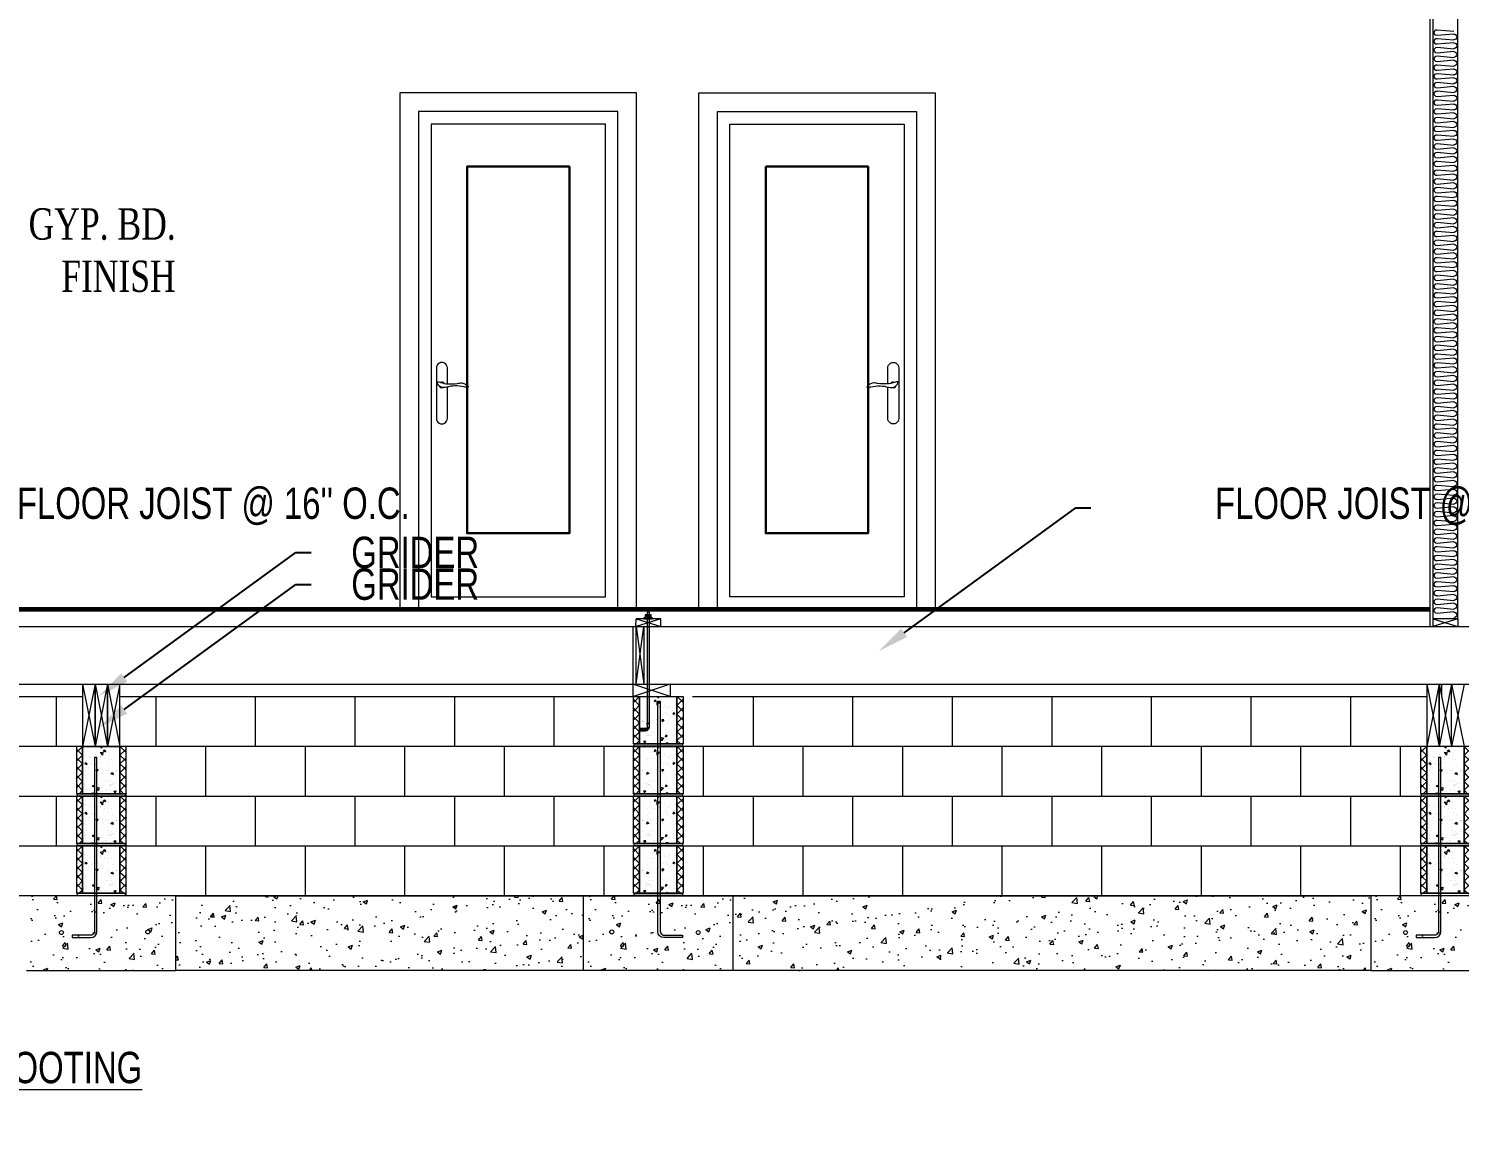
# Model space of a CAD drawing. Header units: inches. Extents: x 26998 to 46838, y -509 to 4343.
# Drawn here: x 39076.6 to 39306.5, y 747.4 to 926.9 of the extents above; entities that cross this region are included whole.
import ezdxf
from ezdxf import colors
from ezdxf.entities.mleader import LeaderData, LeaderLine
from ezdxf.math import Vec2, Vec3

# ---------------------------------------------------------------- set-up
doc = ezdxf.new("R2010")
doc.units = ezdxf.units.IN
doc.header["$LTSCALE"] = 0.5
doc.header["$MEASUREMENT"] = 0
for name, color, linetype, lineweight in [('A-COLS', 52, 'Continuous', 9), ('A-FLOR', 192, 'Continuous', 18), ('CAD_  Default_Lines', 7, 'Continuous', 5), ('Common', 4, 'Continuous', 5), ('HATCH', 24, 'Continuous', 9), ('SWING', 4, 'Continuous', 5)]:
    doc.layers.add(name, color=color, linetype=linetype, lineweight=lineweight)
doc.layers.add('Insulate', color=7, linetype='Continuous', lineweight=0, true_color=0x918d8e)
doc.layers.add('S-FNDN', color=32, linetype='Continuous', lineweight=5, transparency=0.5)
doc.styles.get("Standard").update_dxf_attribs({"font": 'romans.shx', "width": 0.75})
pattern_1 = [(50, (-17969.0266, 13518.495), (7.1726018, -0.62752135), [0.75, -8.25]), (355, (-17969.0266, 13518.495), (-1.3875133, 7.5219213), [0.6, -6.6]), (100.451444, (-17968.429, 13518.4425), (5.7850885, 6.8943999), [0.6374019, -7.0114211]), (46.1842, (-17969.027, 13520.495), (10.6724133, -1.6551928), [1.125, -12.375]), (96.635635, (-17968.137, 13520.357), (9.3466195, 9.741186), [0.9561034, -10.5171376]), (351.184164, (-17969.027, 13520.495), (9.3466195, 9.741186), [0.9, -9.9]), (21, (-17968.0266, 13519.995), (5.9690705, -4.0261889), [0.75, -8.25]), (326, (-17968.0266, 13519.995), (2.4331533, 7.25150045), [0.6, -6.6]), (71.451445, (-17967.529, 13519.659), (8.4022238, 3.2253115), [0.6374019, -7.0114211]), (37.5, (-17969.0266, 13518.4948), (0.12159855, 3.32893854), [0, -6.52, 0, -6.7, 0, -6.625]), (7.5, (-17969.0266, 13518.4948), (2.63069537, 3.94411712), [0, -3.82, 0, -6.37, 0, -2.525]), (327.5, (-17971.2566, 13518.4948), (5.33822436, -0.22554872), [0, -2.5, 0, -7.8, 0, -10.35]), (317.5, (-17972.2566, 13518.495), (5.8318617, 1.00104982), [0, -3.25, 0, -5.18, 0, -7.35])]

# ---------------------------------------------------------------- blocks, each defined once
blk = doc.blocks.new('-CAD Details ToolKit_ 8_ CMU w_ Grout')
at = {"layer": 'Common', "transparency": 33554687}
for points in [[(-3.81, 0.01), (-3.81, 7.62), (-2.81, 7.62), (-2.81, 0.01)], [(-3.69, 7.62), (-3.69, 8), (4.06, 8), (4.06, 7.62)], [(-2.81, 0.01), (-2.81, 7.62), (3.19, 7.62), (3.19, 0.01)], [(3.19, 0.01), (3.19, 7.62), (4.19, 7.62), (4.19, 0.01)]]:
    blk.add_lwpolyline(points, close=True, dxfattribs=at)
at = {"layer": 'HATCH', "transparency": 33554687}
for p, q in [((-3.81, 7.5), (-3.8, 7.52)), ((-3.8, 7.52), (-3.69, 7.62)), ((-3.63, 6.27), (-2.81, 7.09)), ((-3.38, 7.62), (-2.81, 7.06)), ((-2.81, 7.55), (-2.81, 7.55)), ((-2.81, 7.43), (-2.81, 7.43)), ((-2.76, 7.59), (-2.76, 7.59)), ((-2.71, 7.62), (-2.71, 7.62)), ((-2.54, 7.26), (-2.54, 7.26)), ((-1.39, 7.52), (-1.3, 7.62)), ((-1.39, 7.52), (-1.09, 7.5)), ((-1.09, 7.5), (-1.11, 7.62)), ((-1.04, 7.06), (-1.04, 7.06)), ((-0.66, 6.7), (-0.27, 7.1)), ((-0.22, 6.63), (-0.27, 7.1)), ((0.38, 7.25), (0.38, 7.25)), ((0.45, 7.62), (0.45, 7.62)), ((0.86, 7.13), (0.86, 7.13)), ((0.99, 7.13), (0.99, 7.13)), ((1.5, 7.62), (1.5, 7.62)), ((1.87, 7.62), (1.87, 7.62)), ((2.02, 7.53), (2.02, 7.53)), ((2.2, 7.21), (2.44, 7.5)), ((2.2, 7.21), (2.49, 7.18)), ((2.5, 7.2), (2.44, 7.5)), ((2.49, 7.18), (2.5, 7.18)), ((2.5, 7.18), (2.5, 7.2)), ((2.51, 7.22), (2.51, 7.22)), ((2.51, 7.22), (2.51, 7.22)), ((2.58, 7.17), (2.58, 7.17)), ((3.14, 7.56), (3.14, 7.56)), ((3.14, 7.56), (3.14, 7.56)), ((3.16, 7.56), (3.16, 7.56)), ((3.19, 7.57), (3.19, 7.57)), ((3.19, 7.06), (3.25, 7.12)), ((3.27, 7.01), (3.19, 7.09)), ((3.19, 7.02), (3.19, 7.02)), ((3.19, 7.01), (3.19, 7.01)), ((3.25, 7.12), (3.76, 7.62)), ((3.27, 7.01), (4.19, 6.09)), ((4.19, 7.5), (4.06, 7.62)), ((-3.81, 6.64), (-3.66, 6.49)), ((-3.81, 6.09), (-3.63, 6.27)), ((-3.81, 5.23), (-3.45, 4.86)), ((-3.81, 4.67), (-3.47, 5.02)), ((-2.81, 5.64), (-3.66, 6.49)), ((-3.47, 5.02), (-2.81, 5.67)), ((-2.81, 4.23), (-3.45, 4.86)), ((-2.81, 6.83), (-2.81, 6.83)), ((-2.81, 5.93), (-2.81, 5.93)), ((-2.81, 5.84), (-2.81, 5.84)), ((-2.62, 6.85), (-2.62, 6.85)), ((-2.57, 6.12), (-2.57, 6.12)), ((-2.38, 4.64), (-2.38, 4.64)), ((-2.36, 5.09), (-2.36, 5.09)), ((-2.32, 6.31), (-2.32, 6.31)), ((-2.29, 6.89), (-2.29, 6.89)), ((-2.24, 5.48), (-2.24, 5.48)), ((-1.69, 6.72), (-1.69, 6.72)), ((-1.27, 6.39), (-0.92, 6.52)), ((-1.27, 6.39), (-1.02, 6.22)), ((-1.13, 5.9), (-1.13, 5.9)), ((-1.02, 6.22), (-0.92, 6.52)), ((-0.99, 5.27), (-0.99, 5.27)), ((-0.66, 6.7), (-0.22, 6.63)), ((-0.51, 5.34), (-0.51, 5.34)), ((0.18, 4.99), (0.18, 4.99)), ((0.24, 6.66), (0.24, 6.66)), ((0.96, 5.59), (0.96, 5.59)), ((1.29, 5.57), (1.29, 5.57)), ((1.29, 5.57), (1.29, 5.57)), ((1.44, 6.31), (1.44, 6.31)), ((1.51, 6.27), (1.51, 6.27)), ((1.71, 6.14), (1.71, 6.14)), ((1.71, 6.14), (1.71, 6.14)), ((1.77, 6.21), (1.77, 6.21)), ((1.77, 6.21), (1.77, 6.21)), ((1.82, 5.64), (1.82, 5.64)), ((1.86, 6.33), (1.86, 6.33)), ((1.86, 6.33), (1.86, 6.33)), ((1.98, 5.97), (1.98, 5.97)), ((2, 6.2), (2, 6.2)), ((2.23, 6), (2.23, 6)), ((2.28, 6.6), (2.28, 6.6)), ((2.69, 5.75), (2.69, 5.75)), ((3.19, 5.64), (3.42, 5.87)), ((3.19, 5.67), (3.48, 5.38)), ((3.19, 5.44), (3.19, 5.44)), ((3.19, 5.39), (3.19, 5.39)), ((3.19, 4.23), (3.58, 4.62)), ((3.42, 5.87), (4.19, 6.64)), ((4.19, 4.67), (3.48, 5.38)), ((3.58, 4.62), (4.19, 5.23)), ((-3.81, 3.81), (-3.24, 3.24)), ((-3.81, 3.26), (-3.31, 3.77)), ((-3.81, 1.84), (-3.14, 2.52)), ((-3.02, 1.61), (-3.81, 2.4)), ((-3.31, 3.77), (-2.81, 4.26)), ((-3.24, 3.24), (-2.81, 2.81)), ((-3.14, 2.52), (-2.81, 2.84)), ((-2.81, 4.31), (-2.81, 4.31)), ((-2.81, 4.26), (-2.81, 4.26)), ((-2.81, 3.23), (-2.81, 3.23)), ((-2.81, 2.7), (-2.81, 2.7)), ((-2.63, 2.83), (-2.63, 2.83)), ((-2.6, 4.48), (-2.6, 4.48)), ((-2.48, 2.76), (-2.13, 2.9)), ((-2.48, 2.76), (-2.24, 2.6)), ((-2.45, 2.98), (-2.45, 2.98)), ((-2.35, 2.37), (-2.35, 2.37)), ((-2.29, 3.93), (-2.29, 3.93)), ((-2.24, 2.6), (-2.13, 2.9)), ((-1.83, 3.36), (-1.83, 3.36)), ((-1.37, 2.95), (-1.37, 2.95)), ((-1.2, 2.79), (-1.2, 2.79)), ((-0.94, 2.55), (-0.94, 2.55)), ((-0.94, 2.55), (-0.94, 2.55)), ((-0.69, 3.76), (-0.45, 4.05)), ((-0.69, 3.76), (-0.39, 3.73)), ((-0.68, 2.9), (-0.68, 2.9)), ((-0.68, 2.9), (-0.68, 2.9)), ((-0.46, 4.35), (-0.46, 4.35)), ((-0.39, 3.73), (-0.45, 4.05)), ((-0.33, 2.67), (-0.33, 2.67)), ((-0.18, 3.57), (-0.18, 3.57)), ((-0.18, 3.57), (-0.18, 3.57)), ((0.12, 3.33), (0.12, 3.33)), ((0.4, 3.65), (0.4, 3.65)), ((0.46, 4.44), (0.46, 4.44)), ((0.46, 4.44), (0.46, 4.44)), ((1.05, 3.91), (1.05, 3.91)), ((1.38, 3.78), (1.38, 3.78)), ((1.42, 2.71), (1.42, 2.71)), ((1.45, 4.35), (1.45, 4.35)), ((1.72, 4.38), (2.07, 4.51)), ((1.72, 4.38), (1.97, 4.21)), ((1.97, 4.21), (2.07, 4.51)), ((1.98, 3.05), (1.98, 3.05)), ((2.63, 3.94), (2.63, 3.94)), ((2.67, 3.94), (2.67, 3.94)), ((2.7, 3.95), (2.7, 3.95)), ((2.71, 3.92), (2.71, 3.92)), ((3.19, 4.26), (3.7, 3.75)), ((3.19, 3.97), (3.19, 3.97)), ((3.19, 3.85), (3.19, 3.85)), ((3.19, 3.78), (3.19, 3.78)), ((3.19, 2.81), (3.75, 3.37)), ((3.91, 2.12), (3.19, 2.84)), ((4.19, 3.26), (3.7, 3.75)), ((3.75, 3.37), (4.19, 3.81)), ((3.91, 2.12), (4.19, 2.4)), ((-3.81, 0.43), (-2.98, 1.27)), ((-2.84, 0.01), (-3.81, 0.98)), ((-3.02, 1.61), (-2.81, 1.4)), ((-2.98, 1.27), (-2.81, 1.43)), ((-2.82, 0.01), (-2.81, 0.02)), ((-2.81, 1.43), (-2.81, 1.43)), ((-2.81, 1.08), (-2.81, 1.08)), ((-2.81, 0.02), (-2.81, 0.02)), ((-2.66, 1.19), (-2.66, 1.19)), ((-2.51, 1.31), (-2.51, 1.31)), ((-2.38, 1.49), (-2.38, 1.49)), ((-2.13, 2.24), (-2.13, 2.24)), ((-1.65, 1.58), (-1.65, 1.58)), ((-1.65, 1.58), (-1.65, 1.58)), ((-1.48, 1.82), (-1.48, 1.82)), ((-1.48, 1.82), (-1.48, 1.82)), ((-1.01, 1.67), (-1.01, 1.67)), ((-0.79, 1.38), (-0.79, 1.38)), ((0, 1), (0.39, 1.41)), ((0, 1), (0.44, 0.93)), ((0.01, 0.01), (0.24, 0.29)), ((0.01, 0.01), (0.01, 0.01)), ((0.06, 1.81), (0.06, 1.81)), ((0.06, 1.66), (0.06, 1.66)), ((0.07, 0.01), (0.07, 0.01)), ((0.09, 1.61), (0.09, 1.61)), ((0.29, 0.01), (0.24, 0.29)), ((0.44, 0.93), (0.39, 1.41)), ((0.5, 0.75), (0.85, 0.88)), ((0.5, 0.75), (0.75, 0.58)), ((0.75, 0.58), (0.85, 0.88)), ((0.77, 1.98), (0.77, 1.98)), ((1.1, 0.14), (1.1, 0.14)), ((1.32, 1.97), (1.32, 1.97)), ((1.36, 0.01), (1.36, 0.01)), ((1.39, 1.07), (1.39, 1.07)), ((1.74, 0.1), (1.74, 0.1)), ((1.88, 2.05), (1.88, 2.05)), ((2.12, 0.01), (2.12, 0.01)), ((2.46, 0.27), (2.46, 0.27)), ((3.19, 2.17), (3.19, 2.17)), ((3.19, 2.16), (3.19, 2.16)), ((3.19, 1.4), (3.91, 2.12)), ((4.12, 0.5), (3.19, 1.43)), ((3.19, 0.54), (3.19, 0.54)), ((3.19, 0.37), (3.19, 0.37)), ((3.2, 0.01), (3.19, 0.03)), ((3.2, 0.01), (4.07, 0.87)), ((3.91, 2.12), (4.19, 1.84)), ((4.07, 0.87), (4.19, 0.98)), ((4.19, 0.43), (4.12, 0.5))]:
    blk.add_line(p, q, dxfattribs=at)
blk = doc.blocks.new('*U673')
at = {"transparency": 33554687, "rotation": 180}
blk.add_blockref('-CAD Details ToolKit_ 8_ CMU w_ Grout', (0.19, 4), dxfattribs=at)
blk = doc.blocks.new('*U674')
at = {"layer": 'Common', "color": 0, "linetype": 'ByBlock', "lineweight": -2, "transparency": 16777216}
for p in [(0, 16), (0, 8), (0, 0)]:
    blk.add_blockref('*U673', p, dxfattribs=at)
blk = doc.blocks.new('-CAD Details ToolKit_Cast-in-Place Anchor Bolt')
at = {"color": 9, "true_color": 0xc0c0c0, "transparency": 33554687}
for points in [[(0.2, 9.14), (-0.8, 9.14), (0.2, 9.14), (-0.8, 9.64)], [(-0.8, 9.64), (0.2, 9.64), (-0.8, 9.64), (0.2, 9.14)], [(0.38, 9), (-0.98, 9), (0.38, 9), (-0.98, 9.14)], [(-0.98, 9.14), (0.38, 9.14), (-0.98, 9.14), (0.38, 9)]]:
    blk.add_solid(points, dxfattribs=at)
at = {"color": 9, "lineweight": 0, "true_color": 0xc0c0c0, "transparency": 33554687}
for points in [[(-0.12, -8.41), (-0.52, -8.39), (-0.12, -8.41), (-0.12, 10.06)], [(-0.12, 10.06), (-0.52, -8.39), (-0.12, 10.06), (-0.52, 10.06)], [(-0.12, -8.41), (-0.52, -8.44), (-0.12, -8.41), (-0.52, -8.39)], [(-0.12, -8.41), (-0.12, -8.44), (-0.12, -8.41), (-0.52, -8.44)], [(-0.12, -8.44), (-0.5, -8.52), (-0.12, -8.44), (-0.52, -8.44)], [(-0.11, -8.47), (-0.5, -8.52), (-0.11, -8.47), (-0.12, -8.44)], [(-0.48, -8.6), (-0.5, -8.52), (-0.48, -8.6), (-0.11, -8.47)], [(-0.11, -8.47), (-0.1, -8.5), (-0.11, -8.47), (-0.48, -8.6)], [(-0.1, -8.5), (-0.44, -8.68), (-0.1, -8.5), (-0.48, -8.6)], [(-0.09, -8.52), (-0.44, -8.68), (-0.09, -8.52), (-0.1, -8.5)], [(-0.39, -8.75), (-0.44, -8.68), (-0.39, -8.75), (-0.09, -8.52)], [(-0.08, -8.54), (-0.39, -8.75), (-0.08, -8.54), (-0.09, -8.52)], [(-0.34, -8.81), (-0.39, -8.75), (-0.34, -8.81), (-0.08, -8.54)], [(-0.06, -8.56), (-0.34, -8.81), (-0.06, -8.56), (-0.08, -8.54)], [(-0.27, -8.87), (-0.34, -8.81), (-0.27, -8.87), (-0.06, -8.56)], [(-0.04, -8.58), (-0.27, -8.87), (-0.04, -8.58), (-0.06, -8.56)], [(-0.2, -8.91), (-0.27, -8.87), (-0.2, -8.91), (-0.04, -8.58)], [(-0.02, -8.6), (-0.2, -8.91), (-0.02, -8.6), (-0.04, -8.58)], [(-0.13, -8.95), (-0.2, -8.91), (-0.13, -8.95), (-0.02, -8.6)], [(0.01, -8.61), (-0.13, -8.95), (0.01, -8.61), (-0.02, -8.6)], [(0.04, -8.62), (-0.13, -8.95), (0.04, -8.62), (0.01, -8.61)], [(-0.05, -8.98), (-0.13, -8.95), (-0.05, -8.98), (0.04, -8.62)], [(0.06, -8.63), (-0.05, -8.98), (0.06, -8.63), (0.04, -8.62)], [(0.03, -8.99), (-0.05, -8.98), (0.03, -8.99), (0.06, -8.63)], [(0.06, -8.63), (0.1, -9), (0.06, -8.63), (0.03, -8.99)], [(0.06, -8.63), (0.98, -8.63), (0.06, -8.63), (0.1, -9)], [(0.98, -8.63), (0.98, -9), (0.98, -8.63), (0.1, -9)]]:
    blk.add_solid(points, dxfattribs=at)
at = {"layer": 'Common', "transparency": 33554687}
for points in [[(-0.8, 9.14), (-0.8, 9.64), (0.2, 9.64), (0.2, 9.14)], [(-0.98, 9), (-0.98, 9.14), (0.38, 9.14), (0.38, 9)]]:
    blk.add_lwpolyline(points, close=True, dxfattribs=at)
blk.add_lwpolyline([(-0.12, 10.06), (-0.12, -8.41, 0.375648), (0.06, -8.63), (0.98, -8.63), (0.98, -9), (0.1, -9, -0.389407), (-0.52, -8.39), (-0.52, 10.06)], format="xyb", close=True, dxfattribs=at)
blk = doc.blocks.new('*U669')
at = {"transparency": 33554687, "rotation": 180}
blk.add_blockref('-CAD Details ToolKit_ 8_ CMU w_ Grout', (0.19, 4), dxfattribs=at)
blk = doc.blocks.new('*U670')
at = {"layer": 'Common', "color": 0, "linetype": 'ByBlock', "lineweight": -2, "transparency": 16777216}
for p in [(0, 24), (0, 16), (0, 8), (0, 0)]:
    blk.add_blockref('*U669', p, dxfattribs=at)
blk = doc.blocks.new('*U671')
at = {"transparency": 33554687, "rotation": 180}
blk.add_blockref('-CAD Details ToolKit_ 8_ CMU w_ Grout', (0.19, 4), dxfattribs=at)
blk = doc.blocks.new('*U672')
at = {"layer": 'Common', "color": 0, "linetype": 'ByBlock', "lineweight": -2, "transparency": 16777216}
for p in [(0, 16), (0, 8), (0, 0)]:
    blk.add_blockref('*U671', p, dxfattribs=at)
blk = doc.blocks.new('*U677')
at = {"layer": 'Insulate', "transparency": 33554687}
for p, q in [((1.34, -0.12), (-1.34, 0.12)), ((-1.34, -0.82), (1.34, -0.58))]:
    blk.add_line(p, q, dxfattribs=at)
for centre, start, end in [((-1.34, -0.35), 90, 270), ((1.34, 0.35), 270, 90)]:
    blk.add_arc(centre, 0.468, start, end, dxfattribs=at)
blk = doc.blocks.new('*U678')
at = {"layer": 'Insulate', "color": 0, "linetype": 'ByBlock', "lineweight": -2, "transparency": 16777216}
for p in [(0, 0), (0, -1.41), (0, -2.81), (0, -4.22), (0, -5.63), (0, -7.04), (0, -8.44), (0, -9.85), (0, -11.26), (0, -12.66), (0, -14.07), (0, -15.48), (0, -16.89), (0, -18.29), (0, -19.7), (0, -21.11), (0, -22.51), (0, -23.92), (0, -25.33), (0, -26.74), (0, -28.14), (0, -29.55), (0, -30.96), (0, -32.36), (0, -33.77), (0, -35.18), (0, -36.59), (0, -37.99), (0, -39.4), (0, -40.81), (0, -42.22), (0, -43.62), (0, -45.03), (0, -46.44), (0, -47.84), (0, -49.25), (0, -50.66), (0, -52.07), (0, -53.47), (0, -54.88), (0, -56.29), (0, -57.69), (0, -59.1), (0, -60.51), (0, -61.92), (0, -63.32), (0, -64.73), (0, -66.14), (0, -67.54), (0, -68.95), (0, -70.36), (0, -71.77), (0, -73.17), (0, -74.58), (0, -75.99), (0, -77.39), (0, -78.8), (0, -80.21), (0, -81.62), (0, -83.02), (0, -84.43), (0, -85.84), (0, -87.24), (0, -88.65), (0, -90.06), (0, -91.47), (0, -92.87)]:
    blk.add_blockref('*U677', p, dxfattribs=at)

msp = doc.modelspace()

# ---------------------------------------------------------------- hatches: boundary and pattern name
at = {"layer": 'S-FNDN', "lineweight": 9, "true_color": 0xc7c8ca}
h = msp.add_hatch(dxfattribs=at)
h.set_pattern_fill('FP_2', color=9, style=0, pattern_type=2)
h.set_pattern_definition([(0, (39329.0664, 787.524), (0, 8), []), (90, (39329.0664, 787.524), (-8, 8), [8, -8])])
h.paths.add_polyline_path([(39181.7785349, 787.5242578), (39300.2785349, 787.5242578), (39300.2785349, 813.5242578), (39301.2785349, 813.5242578), (39301.2785349, 819.5242578), (39181.7785349, 819.5242578)])
h.paths.add_polyline_path([(39007.7785349, 787.5242578), (39084.2785349, 787.5242578), (39084.2785349, 813.5242578), (39085.2785349, 813.5242578), (39085.2785349, 819.5242578), (38999.7785349, 819.5242578), (38999.7785349, 787.5242578)])
h.paths.add_polyline_path([(39410.7785349, 787.5242578), (39418.7785349, 787.5242578), (39418.7785349, 819.5242578), (39307.2785349, 819.5242578), (39307.2785349, 813.5242578), (39308.2785349, 813.5242578), (39308.2785349, 787.5242578), (39400.4231461, 787.5242578)])
h.paths.add_polyline_path([(39092.2785349, 787.5242578), (39173.7785349, 787.5242578), (39173.7785349, 819.5242578), (39091.2785349, 819.5242578), (39091.2785349, 813.5242578), (39092.2785349, 813.5242578)])
at = {"layer": 'SWING', "lineweight": 5}
h = msp.add_hatch(dxfattribs=at)
h.set_pattern_fill('AR-CONC', color=256)
h.set_pattern_definition([(50, (-17876.5266, 13303.8097), (7.1726018, -0.62752135), [0.75, -8.25]), (355, (-17876.5266, 13303.81), (-1.3875133, 7.5219213), [0.6, -6.6]), (100.451444, (-17875.929, 13303.7574), (5.7850885, 6.8943999), [0.6374019, -7.0114211]), (46.1842, (-17876.527, 13305.81), (10.6724133, -1.6551928), [1.125, -12.375]), (96.635635, (-17875.637, 13305.672), (9.3466195, 9.741186), [0.9561034, -10.5171376]), (351.184164, (-17876.527, 13305.81), (9.3466195, 9.741186), [0.9, -9.9]), (21, (-17875.5266, 13305.3097), (5.9690705, -4.0261889), [0.75, -8.25]), (326, (-17875.5266, 13305.31), (2.4331533, 7.25150045), [0.6, -6.6]), (71.451445, (-17875.029, 13304.974), (8.4022238, 3.2253115), [0.6374019, -7.0114211]), (37.5, (-17876.5266, 13303.8097), (0.12159855, 3.32893854), [0, -6.52, 0, -6.7, 0, -6.625]), (7.5, (-17876.5266, 13303.8097), (2.63069537, 3.94411712), [0, -3.82, 0, -6.37, 0, -2.525]), (327.5, (-17878.7566, 13303.8097), (5.33822436, -0.22554872), [0, -2.5, 0, -7.8, 0, -10.35]), (317.5, (-17879.7566, 13303.8097), (5.8318617, 1.00104982), [0, -3.25, 0, -5.18, 0, -7.35])])
h.paths.add_polyline_path([(39100.2785349, 787.5242578), (39076.2785349, 787.5242578), (39076.2785349, 775.5242578), (39100.2785349, 775.5242578)])
h.paths.add_polyline_path([(39095.4354147, 781.6992501, -1), (39096.0604147, 781.6992501, -1)], flags=16)
h.paths.add_polyline_path([(39081.552631, 781.5989584, -1), (39082.177631, 781.5989584, -1)], flags=16)
at = {"layer": 'SWING', "lineweight": 5, "true_color": 0x939598}
h = msp.add_hatch(dxfattribs=at)
h.set_pattern_fill('AR-CONC', color=252)
h.set_pattern_definition(pattern_1)
h.paths.add_polyline_path([(39165.7785349, 787.5242578), (39100.2785349, 787.5242578), (39100.2785349, 775.5242578), (39165.7785349, 775.5242578)])
edge = h.paths.add_edge_path(flags=16)
edge.add_arc((39126.264727, 781.6992501), 0.3125, 0, 360)
edge = h.paths.add_edge_path(flags=16)
edge.add_arc((39112.3819434, 781.5989584), 0.3125, 0, 360)
at = {"layer": 'SWING', "lineweight": 5}
h = msp.add_hatch(dxfattribs=at)
h.set_pattern_fill('AR-CONC', color=256)
h.set_pattern_definition([(50, (-17786.864, 13303.8097), (7.1726018, -0.62752135), [0.75, -8.25]), (355, (-17786.864, 13303.81), (-1.3875133, 7.5219213), [0.6, -6.6]), (100.451444, (-17786.266, 13303.7574), (5.7850885, 6.8943999), [0.6374019, -7.0114211]), (46.1842, (-17786.864, 13305.81), (10.6724133, -1.6551928), [1.125, -12.375]), (96.635635, (-17785.975, 13305.672), (9.3466195, 9.741186), [0.9561034, -10.5171376]), (351.184164, (-17786.864, 13305.81), (9.3466195, 9.741186), [0.9, -9.9]), (21, (-17785.864, 13305.3097), (5.9690705, -4.0261889), [0.75, -8.25]), (326, (-17785.864, 13305.31), (2.4331533, 7.25150045), [0.6, -6.6]), (71.451445, (-17785.3665, 13304.974), (8.4022238, 3.2253115), [0.6374019, -7.0114211]), (37.5, (-17786.864, 13303.8097), (0.12159855, 3.32893854), [0, -6.52, 0, -6.7, 0, -6.625]), (7.5, (-17786.864, 13303.8097), (2.63069537, 3.94411712), [0, -3.82, 0, -6.37, 0, -2.525]), (327.5, (-17789.094, 13303.8097), (5.33822436, -0.22554872), [0, -2.5, 0, -7.8, 0, -10.35]), (317.5, (-17790.094, 13303.8097), (5.8318617, 1.00104982), [0, -3.25, 0, -5.18, 0, -7.35])])
h.paths.add_polyline_path([(39189.9411818, 787.5242578), (39165.9411818, 787.5242578), (39165.9411818, 775.5242578), (39189.9411818, 775.5242578)])
h.paths.add_polyline_path([(39185.0980615, 781.6992501, -1), (39185.7230615, 781.6992501, -1)], flags=16)
h.paths.add_polyline_path([(39171.2152778, 781.5989584, -1), (39171.8402778, 781.5989584, -1)], flags=16)
at = {"layer": 'SWING', "lineweight": 5, "true_color": 0x939598}
h = msp.add_hatch(dxfattribs=at)
h.set_pattern_fill('AR-CONC', color=252)
h.set_pattern_definition(pattern_1)
h.paths.add_polyline_path([(39292.2785349, 787.5242578), (39189.7785349, 787.5242578), (39189.7785349, 775.5242578), (39292.2785349, 775.5242578)])
edge = h.paths.add_edge_path(flags=16)
edge.add_arc((39215.764727, 781.6992501), 0.3125, 0, 360)
edge = h.paths.add_edge_path(flags=16)
edge.add_arc((39201.8819434, 781.5989584), 0.3125, 0, 360)
at = {"layer": 'SWING', "lineweight": 5}
h = msp.add_hatch(dxfattribs=at)
h.set_pattern_fill('AR-CONC', color=256)
h.set_pattern_definition([(50, (-17660.5266, 13303.8097), (7.1726018, -0.62752135), [0.75, -8.25]), (355, (-17660.5266, 13303.81), (-1.3875133, 7.5219213), [0.6, -6.6]), (100.451444, (-17659.929, 13303.7574), (5.7850885, 6.8943999), [0.6374019, -7.0114211]), (46.1842, (-17660.527, 13305.81), (10.6724133, -1.6551928), [1.125, -12.375]), (96.635635, (-17659.637, 13305.672), (9.3466195, 9.741186), [0.9561034, -10.5171376]), (351.184164, (-17660.527, 13305.81), (9.3466195, 9.741186), [0.9, -9.9]), (21, (-17659.5266, 13305.3097), (5.9690705, -4.0261889), [0.75, -8.25]), (326, (-17659.5266, 13305.31), (2.4331533, 7.25150045), [0.6, -6.6]), (71.451445, (-17659.029, 13304.974), (8.4022238, 3.2253115), [0.6374019, -7.0114211]), (37.5, (-17660.5266, 13303.8097), (0.12159855, 3.32893854), [0, -6.52, 0, -6.7, 0, -6.625]), (7.5, (-17660.5266, 13303.8097), (2.63069537, 3.94411712), [0, -3.82, 0, -6.37, 0, -2.525]), (327.5, (-17662.7566, 13303.8097), (5.33822436, -0.22554872), [0, -2.5, 0, -7.8, 0, -10.35]), (317.5, (-17663.7566, 13303.8097), (5.8318617, 1.00104982), [0, -3.25, 0, -5.18, 0, -7.35])])
h.paths.add_polyline_path([(39316.2785349, 787.5242578), (39292.2785349, 787.5242578), (39292.2785349, 775.5242578), (39316.2785349, 775.5242578)])
h.paths.add_polyline_path([(39311.4354147, 781.6992501, -1), (39312.0604147, 781.6992501, -1)], flags=16)
h.paths.add_polyline_path([(39297.552631, 781.5989584, -1), (39298.177631, 781.5989584, -1)], flags=16)

# ---------------------------------------------------------------- linework, layer by layer
at = {"layer": 'A-COLS'}
for p, q in [((38991.7785349, 830.7742578), (39181.2785349, 830.7742578)), ((39173.7119944, 830.7742578), (39173.7119944, 819.5242578)), ((39174.1888899, 830.7742578), (39174.2119944, 832.0242578)), ((39178.2119944, 832.0242578), (39174.2119944, 832.0242578)), ((39174.2119944, 832.0242578), (39178.2119944, 830.7742578)), ((39178.2119944, 832.0242578), (39174.2119944, 830.7742578)), ((39174.2119944, 821.5242578), (39175.4619944, 830.7742578)), ((39174.2119944, 821.5242578), (39174.2119944, 830.7742578)), ((39174.2119944, 830.7742578), (39175.4619944, 821.5242578)), ((39175.4619944, 830.7742578), (39175.4619944, 821.5242578)), ((39178.2119944, 830.7742578), (39178.2119944, 832.0242578)), ((39181.2785349, 830.7742578), (39426.7785349, 830.7742578)), ((39306.2785349, 832.0242578), (39302.2785349, 832.0242578)), ((39302.2785349, 832.0242578), (39306.2785349, 830.7742578)), ((39306.2785349, 832.0242578), (39302.2785349, 830.7742578)), ((39302.2785349, 832.0242578), (39302.2785349, 830.7742578)), ((39306.2785349, 832.0242578), (39306.2785349, 830.7742578)), ((38991.7785349, 821.5242578), (39426.7785349, 821.5242578)), ((39085.2785349, 821.5242578), (39085.2785349, 811.5242578)), ((39085.2785349, 821.5242578), (39087.2785349, 811.5242578)), ((39087.2785349, 821.5242578), (39085.2785349, 811.5179837)), ((39087.2785349, 811.5242578), (39087.2785349, 821.5242578)), ((39087.2785349, 821.5242578), (39087.2785349, 811.5242578)), ((39087.2785349, 821.5242578), (39089.2785349, 811.5242578)), ((39089.2785349, 821.5242578), (39087.2785349, 811.5179837)), ((39089.2785349, 821.5242578), (39089.2785349, 811.5242578)), ((39089.2785349, 811.5242578), (39089.2785349, 821.5242578)), ((39089.2785349, 821.5242578), (39091.2785349, 811.5242578)), ((39091.2785349, 821.5242578), (39089.2785349, 811.5179837)), ((39091.2785349, 811.5242578), (39091.2785349, 821.5242578)), ((39179.7119944, 819.5242578), (39173.7119944, 821.5242578)), ((39179.7119944, 821.5242578), (39173.7785349, 819.5242578)), ((39179.7119944, 821.5242578), (39179.7119944, 819.5242578)), ((39297.647117, 821.5242578), (39303.647117, 821.5242578)), ((39301.2785349, 821.5242578), (39301.2785349, 811.5242578)), ((39301.2785349, 821.5242578), (39303.2785349, 811.5242578)), ((39303.2785349, 821.5242578), (39301.2785349, 811.5179837)), ((39303.2785349, 811.5242578), (39303.2785349, 821.5242578)), ((39303.2785349, 821.5242578), (39303.2785349, 811.5242578)), ((39303.2785349, 821.5242578), (39305.2785349, 811.5242578)), ((39305.2785349, 821.5242578), (39303.2785349, 811.5179837)), ((39303.647117, 821.5242578), (39303.647117, 819.5242578)), ((39305.2785349, 821.5242578), (39307.2785349, 811.5242578)), ((39307.2785349, 821.5242578), (39305.2785349, 811.5179837)), ((39305.2785349, 811.5242578), (39305.2785349, 821.5242578)), ((39085.2785349, 811.5242578), (39087.2785349, 811.5242578)), ((39087.2785349, 811.5242578), (39089.2785349, 811.5242578)), ((39089.2785349, 811.5242578), (39091.2785349, 811.5242578)), ((39165.7785349, 775.5242578), (39165.7785349, 787.5242578)), ((39165.7785349, 787.5242578), (39189.7785349, 787.5242578)), ((39189.7785349, 787.5242578), (39189.7785349, 775.5242578)), ((39189.7785349, 775.5242578), (39165.7785349, 775.5242578))]:
    msp.add_line(p, q, dxfattribs=at)
at = {"layer": 'A-FLOR', "lineweight": 60}
msp.add_line((39301.7785349, 833.5242578), (38996.7785349, 833.5242578), dxfattribs=at)
at = {"layer": 'Common', "linetype": 'Continuous', "transparency": 33554687}
for points in [[(39178.0770714, 818.7857161), (39178.0782799, 781.9082607, 0.4591171402), (39178.8301169, 781.1625001), (39181.7037134, 781.1625001), (39181.7046807, 780.7875001), (39178.6970389, 780.7875001, -0.4048990054), (39177.7032799, 781.784271), (39177.7020714, 818.7857161)], [(39087.1965326, 809.7181934), (39087.1953241, 781.9082607, -0.4591171402), (39086.443487, 781.1625001), (39083.5698906, 781.1625001), (39083.5689233, 780.7875001), (39086.5765651, 780.7875001, 0.4048990054), (39087.5703241, 781.784271), (39087.5715326, 809.7181934)], [(39303.1965326, 809.7181934), (39303.1953241, 781.9082607, -0.4591171402), (39302.443487, 781.1625001), (39299.5698906, 781.1625001), (39299.5689233, 780.7875001), (39302.5765651, 780.7875001, 0.4048990054), (39303.5703241, 781.784271), (39303.5715326, 809.7181934)]]:
    msp.add_lwpolyline(points, format="xyb", close=True, dxfattribs=at)
for centre in [(39081.865131, 781.5989584), (39095.7479147, 781.6992501), (39170.3091552, 781.6992501), (39184.1919389, 781.5989584), (39297.865131, 781.5989584)]:
    msp.add_circle(centre, 0.3125, dxfattribs=at)
at = {"layer": 'S-FNDN'}
for p, q in [((38999.7785349, 819.5242578), (39085.2785349, 819.5242578)), ((39091.2785349, 819.5242578), (39175.2785349, 819.5242578)), ((39183.2785349, 819.5242578), (39301.2785349, 819.5242578)), ((39092.2785349, 787.5242578), (39092.2785349, 811.5242578)), ((39100.2785349, 787.5242578), (39076.2785349, 787.5242578)), ((39100.2785349, 787.5242578), (39165.7785349, 787.5242578)), ((39100.2785349, 775.5242578), (39100.2785349, 787.5242578)), ((39189.7785349, 787.5242578), (39292.2785349, 787.5242578)), ((39316.2785349, 787.5242578), (39292.2785349, 787.5242578)), ((39292.2785349, 787.5242578), (39292.2785349, 775.5242578)), ((39076.2785349, 775.5242578), (39100.2785349, 775.5242578)), ((39165.7785349, 775.5242578), (39100.2785349, 775.5242578)), ((39292.2785349, 775.5242578), (39189.7785349, 775.5242578)), ((39292.2785349, 775.5242578), (39316.2785349, 775.5242578))]:
    msp.add_line(p, q, dxfattribs=at)
at = {"layer": 'SWING', "lineweight": 5}
for p, q in [((39301.7785349, 929.5242578), (39301.7785349, 830.7742578)), ((39302.2785349, 929.5242578), (39302.2785349, 832.0242578)), ((39306.2785349, 832.0242578), (39306.2785349, 929.5242578))]:
    msp.add_line(p, q, dxfattribs=at)
for points in [[(39174.2785349, 833.5242578), (39174.2785349, 916.5242578), (39136.2785349, 916.5242578), (39136.2785349, 833.5242578)], [(39184.2785349, 833.5242578), (39184.2785349, 916.5242578), (39222.2785349, 916.5242578), (39222.2785349, 833.5242578)]]:
    msp.add_lwpolyline(points, dxfattribs=at)
for points in [[(39171.2785349, 913.5242578), (39139.2785349, 913.5242578), (39139.2785349, 833.5242578), (39171.2785349, 833.5242578)], [(39187.2785349, 913.5242578), (39219.2785349, 913.5242578), (39219.2785349, 833.5242578), (39187.2785349, 833.5242578)], [(39169.2785349, 911.5242578), (39141.2785349, 911.5242578), (39141.2785349, 835.5242578), (39169.2785349, 835.5242578)], [(39189.2785349, 911.5242578), (39217.2785349, 911.5242578), (39217.2785349, 835.5242578), (39189.2785349, 835.5242578)]]:
    msp.add_lwpolyline(points, close=True, dxfattribs=at)
at = {"layer": 'SWING', "lineweight": 30}
for points in [[(39163.5051682, 904.6843111), (39147.0519017, 904.6843111), (39147.0519017, 845.7756859), (39163.5051682, 845.7756859)], [(39195.0519017, 904.6843111), (39211.5051682, 904.6843111), (39211.5051682, 845.7756859), (39195.0519017, 845.7756859)]]:
    msp.add_lwpolyline(points, close=True, dxfattribs=at)
at = {"layer": 'SWING', "linetype": 'Continuous', "lineweight": 5}
for points in [[(39143.8933456, 869.7790326), (39143.8933456, 872.3222578, 1.0000000157), (39142.1243456, 872.3222577), (39142.1243456, 864.2162578, 1.0000000157), (39143.8933456, 864.2162578), (39143.8933456, 869.2649026)], [(39214.6637243, 869.7790326), (39214.6637243, 872.3222578, -1.0000000157), (39216.4327243, 872.3222577), (39216.4327243, 864.2162578, -1.0000000157), (39214.6637243, 864.2162578), (39214.6637243, 869.2649026)]]:
    msp.add_lwpolyline(points, format="xyb", dxfattribs=at)
for points in [[(39143.7116306, 869.7988372, 0.0760938272), (39145.5298898, 869.8499979, -0.0724886378), (39146.2426644, 869.9138012, -0.2026778662), (39147.2112332, 869.3602662, -0.5842051079), (39147.1291736, 869.1956304, -0.0648820474), (39146.6086434, 869.2715853, 0.0517987551), (39145.1032151, 869.4415433, 0.0575006314), (39143.7528593, 869.2275527, -0.1744222553), (39142.8034135, 869.2813957, -0.1468444101), (39142.2509669, 869.9290511, -0.3470184804), (39142.2762656, 870.0708771, -0.2815892628), (39142.4951355, 870.0947035, 0.0436465031)], [(39214.8454393, 869.7988372, -0.0760938272), (39213.0271801, 869.8499979, 0.0724886378), (39212.3144055, 869.9138012, 0.2026778662), (39211.3458367, 869.3602662, 0.5842051079), (39211.4278963, 869.1956304, 0.0648820474), (39211.9484265, 869.2715853, -0.0517987551), (39213.4538548, 869.4415433, -0.0575006314), (39214.8042106, 869.2275527, 0.1744222553), (39215.7536564, 869.2813957, 0.1468444101), (39216.306103, 869.9290511, 0.3470184804), (39216.2808043, 870.0708771, 0.2815892628), (39216.0619344, 870.0947035, -0.0436465031)]]:
    msp.add_lwpolyline(points, format="xyb", close=True, dxfattribs=at)
for centre, start, end in [((39143.0088456, 869.5972578), 197.464791575, 292.77924942), ((39143.0088456, 869.5972578), 35.058464707, 117.461150515), ((39215.5482243, 869.5972578), 62.538849485, 144.941535293), ((39215.5482243, 869.5972578), 247.22075058, 342.535208425)]:
    msp.add_arc(centre, 0.453, start, end, dxfattribs=at)

# ---------------------------------------------------------------- block references
at = {"linetype": 'Continuous', "lineweight": 0, "transparency": 33554687, "xscale": -1}
msp.add_blockref('-CAD Details ToolKit_Cast-in-Place Anchor Bolt', (39175.8556452, 823.0242578), dxfattribs=at)
at = {"layer": 'Common'}
msp.add_blockref('*U670', (39177.7785349, 791.5290843), dxfattribs=at)
at = {"layer": 'Common', "xscale": -1}
for name, p in [('*U674', (39088.2785349, 791.5290843)), ('*U672', (39304.2785349, 791.5290843))]:
    msp.add_blockref(name, p, dxfattribs=at)
at = {"layer": 'Insulate', "extrusion": (0, 0, -1), "zscale": -1, "rotation": 180}
msp.add_blockref('*U678', (-39304.2893366, 832.9906505), dxfattribs=at)

# ---------------------------------------------------------------- leaders
at = {"layer": 'CAD_  Default_Lines'}
ml = msp.add_multileader_mtext('Standard', dxfattribs=at)
ml.set_content('{\\fTimes New Roman|b0|i0|c0|p18;1/2" INTER. GYP. BD. \\PFINISH}', color=256)
ml.set_leader_properties()
ml.build(insert=Vec2(0, 0))
ml.multileader.update_dxf_attribs({"text_right_attachment_type": 6, "dogleg_length": 0.060208, "arrow_head_size": 5.0413287})
ctx = ml.context
ctx.base_point, ctx.char_height, ctx.arrow_head_size, ctx.landing_gap_size, ctx.plane_origin = Vec3(39030.6978704, 895.4107046), 5.041328701, 5.0413287, 0.0756199, Vec3(39117.5226355, 921.414663)
ctx.right_attachment, ctx.text_align_type = 6, 2
notes = []
notes.append((ctx, [(1, (1, 1, 0), (39028.269642, 895.4107046), (1, 0), 2.4282284, [(0, [(38996.5806131, 872.3671547)], 0, [])])]))
ctx.mtext.insert, ctx.mtext.alignment, ctx.mtext.flow_direction = Vec3(39100.2362393, 897.9877068), 3, 5
ml = msp.add_multileader_mtext('Standard', dxfattribs=at)
ml.set_content("{\\fArial|b0|i0|c0|p34;FLOOR JOIST @ 16'' O.C.}", color=256)
ml.set_leader_properties()
ml.build(insert=Vec2(0, 0))
ml.multileader.update_dxf_attribs({"text_right_attachment_type": 6, "dogleg_length": 0.060208, "arrow_head_size": 5.0413287})
ctx = ml.context
ctx.base_point, ctx.char_height, ctx.arrow_head_size, ctx.landing_gap_size, ctx.plane_origin = Vec3(39054.7671623, 849.8504555), 5.041328701, 5.0413287, 0.0756199, Vec3(39141.5919274, 875.8544139)
ctx.right_attachment, ctx.text_align_type = 6, 2
notes.append((ctx, [(1, (1, 1, 0), (39052.3389339, 849.8504555), (1, 0), 2.4282284, [(0, [(39020.649905, 826.8069056)], 0, [])])]))
ctx.mtext.insert, ctx.mtext.alignment, ctx.mtext.flow_direction = Vec3(39137.8458865, 853.1121883), 3, 5
ml = msp.add_multileader_mtext('Standard', dxfattribs=at)
ml.set_content("{\\fArial|b0|i0|c0|p34;FLOOR JOIST @ 16'' O.C.}", color=256)
ml.set_leader_properties()
ml.build(insert=Vec2(0, 0))
ml.multileader.update_dxf_attribs({"text_right_attachment_type": 6, "dogleg_length": 0.060208, "arrow_head_size": 5.0413287})
ctx = ml.context
ctx.base_point, ctx.char_height, ctx.arrow_head_size, ctx.landing_gap_size, ctx.plane_origin = Vec3(39247.3240489, 849.8504555), 5.041328701, 5.0413287, 0.0756199, Vec3(39334.148814, 875.8544139)
ctx.right_attachment, ctx.text_align_type = 6, 2
notes.append((ctx, [(1, (1, 1, 0), (39244.8958205, 849.8504555), (1, 0), 2.4282284, [(0, [(39213.2067915, 826.8069056)], 0, [])])]))
ctx.mtext.insert, ctx.mtext.alignment, ctx.mtext.flow_direction = Vec3(39330.4027731, 853.1121883), 3, 5
ml = msp.add_multileader_mtext('Standard', dxfattribs=at)
ml.set_content('{\\fArial|b0|i0|c0|p34;GRIDER}', color=256)
ml.set_leader_properties()
ml.build(insert=Vec2(0, 0))
ml.multileader.update_dxf_attribs({"text_right_attachment_type": 6, "dogleg_length": 0.060208, "arrow_head_size": 5.0413287})
ctx = ml.context
ctx.base_point, ctx.char_height, ctx.arrow_head_size, ctx.landing_gap_size, ctx.plane_origin = Vec3(39121.9920819, 842.6468908), 5.041328701, 5.0413287, 0.0756199, Vec3(39208.8168469, 868.6508492)
ctx.right_attachment, ctx.text_align_type = 6, 2
notes.append((ctx, [(1, (1, 1, 0), (39119.5638535, 842.6468908), (1, 0), 2.4282284, [(0, [(39087.8748245, 819.6033409)], 0, [])])]))
ctx.mtext.insert, ctx.mtext.alignment, ctx.mtext.flow_direction = Vec3(39148.9937616, 845.2105406), 3, 5
ml = msp.add_multileader_mtext('Standard', dxfattribs=at)
ml.set_content('{\\fArial|b0|i0|c0|p34;GRIDER}', color=256)
ml.set_leader_properties()
ml.build(insert=Vec2(0, 0))
ml.multileader.update_dxf_attribs({"text_right_attachment_type": 6, "dogleg_length": 0.060208, "arrow_head_size": 5.0413287})
ctx = ml.context
ctx.base_point, ctx.char_height, ctx.arrow_head_size, ctx.landing_gap_size, ctx.plane_origin = Vec3(39121.9920819, 837.5448522), 5.041328701, 5.0413287, 0.0756199, Vec3(39208.8168469, 863.5488106)
ctx.right_attachment, ctx.text_align_type = 6, 2
notes.append((ctx, [(1, (1, 1, 0), (39119.5638535, 837.5448522), (1, 0), 2.4282284, [(0, [(39087.8748245, 814.5013022)], 0, [])])]))
ctx.mtext.insert, ctx.mtext.alignment, ctx.mtext.flow_direction = Vec3(39148.9937616, 840.1085019), 3, 5
ml = msp.add_multileader_mtext('Standard', dxfattribs=at)
ml.set_content('{\\fArial|b0|i0|c0|p34;\\LCONCRETE FOOTING}', color=256)
ml.set_leader_properties()
ml.build(insert=Vec2(0, 0))
ml.multileader.update_dxf_attribs({"text_right_attachment_type": 6, "dogleg_length": 0.060208, "arrow_head_size": 5.0413287})
ctx = ml.context
ctx.base_point, ctx.char_height, ctx.arrow_head_size, ctx.landing_gap_size, ctx.plane_origin = Vec3(39022.0041414, 759.4129318), 5.041328701, 5.0413287, 0.0756199, Vec3(39123.1301094, 727.3770771)
ctx.right_attachment, ctx.text_align_type = 6, 2
notes.append((ctx, [(1, (1, 1, 0), (39019.5759131, 759.4129318), (1, 0), 2.4282284, [(0, [(39002.188087, 776.4245854)], 0, [])])]))
ctx.mtext.insert, ctx.mtext.alignment, ctx.mtext.flow_direction = Vec3(39094.8454607, 762.437729), 3, 5
for ctx, leaders in notes:
    for number, flags, end, landing, length, lines in leaders:
        leader = LeaderData()
        leader.index, (leader.has_last_leader_line, leader.has_dogleg_vector, leader.attachment_direction) = number, flags
        leader.last_leader_point, leader.dogleg_vector, leader.dogleg_length = Vec3(end), Vec3(landing), length
        for number, points, colour, breaks in lines:
            line = LeaderLine()
            line.index, line.vertices, line.color, line.breaks = number, Vec3.list(points), colors.encode_raw_color(colour), breaks
            leader.lines.append(line)
        ctx.leaders.append(leader)

doc.saveas('drawing.dxf')
